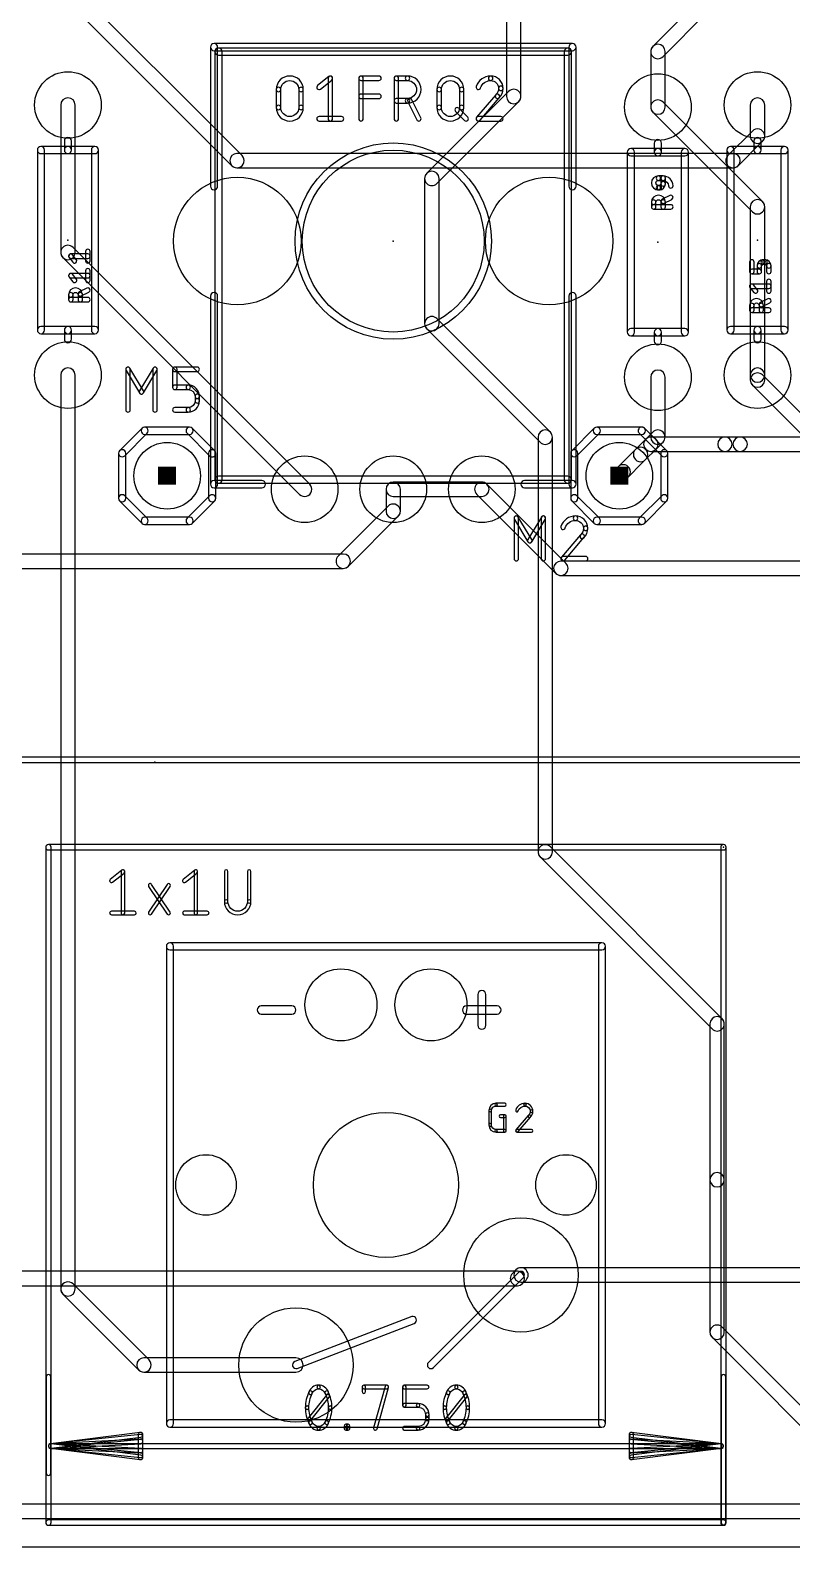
# Model space of a CAD drawing. Extents: x -1 to 105, y 0 to 76.
# Drawn here: x 20.97 to 42.45, y 0 to 42.78 of the extents above; entities that cross this region are included whole.
import ezdxf

# ---------------------------------------------------------------- set-up
doc = ezdxf.new("R2010")
doc.units = 0
for name, color, linetype in [('1', 12, 'CONTINUOUS'), ('16', 132, 'CONTINUOUS'), ('17', 110, 'CONTINUOUS'), ('20', 31, 'CONTINUOUS'), ('21', 253, 'CONTINUOUS'), ('23', 53, 'CONTINUOUS'), ('25', 253, 'CONTINUOUS'), ('51', 253, 'CONTINUOUS')]:
    doc.layers.add(name, color=color, linetype=linetype)

# ---------------------------------------------------------------- blocks, each defined once
blk = doc.blocks.new('ROUNDP')
blk.add_circle((0, 0), 0.5)
blk = doc.blocks.new('RECT')
blk.add_solid([(-0.5, -0.5), (0.5, -0.5), (-0.5, 0.5), (0.5, 0.5)])

msp = doc.modelspace()

# ---------------------------------------------------------------- linework, layer by layer
at = {"layer": '1'}
for points in [[(34.4068, 45.04), (34.4068, 40.91, 1), (34.8132, 40.91), (34.8132, 45.04, 1)], [(39.7563, 43.5437), (38.5363, 42.3237, 1), (38.8237, 42.0363), (40.0437, 43.2563, 1)], [(38.4768, 42.18), (38.4768, 40.61, 1), (38.8832, 40.61), (38.8832, 42.18, 1)], [(34.4663, 41.0537), (32.1563, 38.7437, 1), (32.4437, 38.4563), (34.7537, 40.7663, 1)], [(21.8268, 40.67), (21.8268, 36.51, 1), (22.2332, 36.51), (22.2332, 40.67, 1)], [(38.5363, 40.4663), (41.3463, 37.6563, 1), (41.6337, 37.9437), (38.8237, 40.7537, 1)], [(32.0968, 38.6), (32.0968, 34.5, 1), (32.5032, 34.5), (32.5032, 38.6, 1)], [(41.2868, 37.8), (41.2868, 33.05, 1), (41.6932, 33.05), (41.6932, 37.8, 1)], [(21.8863, 36.3663), (28.5663, 29.6863, 1), (28.8537, 29.9737), (22.1737, 36.6537, 1)], [(32.1563, 34.3563), (35.3563, 31.1563, 1), (35.6437, 31.4437), (32.4437, 34.6437, 1)], [(21.8268, 33.05), (21.8268, 7.27, 1), (22.2332, 7.27), (22.2332, 33.05, 1)], [(38.4768, 32.99), (38.4768, 31.3, 1), (38.8832, 31.3), (38.8832, 32.99, 1)], [(35.2968, 31.3), (35.2968, 19.6, 1), (35.7032, 19.6), (35.7032, 31.3, 1)], [(38.3363, 31.2437), (38.0463, 30.9537, 1), (38.3337, 30.6663), (38.6237, 30.9563, 1)], [(38.5363, 31.4437), (38.3363, 31.2437, 1), (38.6237, 30.9563), (38.8237, 31.1563, 1)], [(40.57, 31.3032), (38.48, 31.3032, 1), (38.48, 30.8968), (40.57, 30.8968, 1)], [(40.57, 30.8968), (41, 30.8968, 1), (41, 31.3032), (40.57, 31.3032, 1)], [(41, 30.8968), (43, 30.8968, 1), (43, 31.3032), (41, 31.3032, 1)], [(38.0463, 30.9537), (37.4463, 30.3537, 1), (37.7337, 30.0663), (38.3337, 30.6663, 1)], [(35.3563, 19.4563), (40.2063, 14.6063, 1), (40.4937, 14.8937), (35.6437, 19.7437, 1)], [(40.1468, 14.75), (40.1468, 10.35, 1), (40.5532, 10.35), (40.5532, 14.75, 1)], [(40.1468, 10.35), (40.1468, 6.05, 1), (40.5532, 6.05), (40.5532, 10.35, 1)], [(21.8863, 7.1263), (24.0313, 4.9813, 1), (24.3187, 5.2687), (22.1737, 7.4137, 1)], [(40.2063, 5.9063), (43.9563, 2.1563, 1), (44.2437, 2.4437), (40.4937, 6.1937, 1)], [(24.175, 4.9218), (28.465, 4.9218, 1), (28.465, 5.3282), (24.175, 5.3282, 1)]]:
    msp.add_lwpolyline(points, format="xyb", close=True, dxfattribs=at)
at = {"layer": '16'}
for points in [[(21.6563, 43.9563), (26.6563, 38.9563, 1), (26.9437, 39.2437), (21.9437, 44.2437, 1)], [(41.6932, 39.79), (41.6932, 40.67, 1), (41.2868, 40.67), (41.2868, 39.79, 1)], [(40.9437, 38.9563), (41.6337, 39.6463, 1), (41.3463, 39.9337), (40.6563, 39.2437, 1)], [(26.8, 38.8968), (40.8, 38.8968, 1), (40.8, 39.3032), (26.8, 39.3032, 1)], [(41.2868, 33.05), (41.2868, 32.91, 1), (41.6932, 32.91), (41.6932, 33.05, 1)], [(41.3463, 32.7663), (44.1563, 29.9563, 1), (44.4437, 30.2437), (41.6337, 33.0537, 1)], [(37.5563, 30.4637), (37.4463, 30.3537, 1), (37.7337, 30.0663), (37.8437, 30.1763, 1)], [(31.4132, 29.21), (31.4132, 29.83, 1), (31.0068, 29.83), (31.0068, 29.21, 1)], [(31.21, 29.6268), (33.71, 29.6268, 1), (33.71, 30.0332), (31.21, 30.0332, 1)], [(33.5663, 29.6863), (35.7963, 27.4563, 1), (36.0837, 27.7437), (33.8537, 29.9737, 1)], [(29.9437, 27.6563), (31.3537, 29.0663, 1), (31.0663, 29.3537), (29.6563, 27.9437, 1)], [(14.69, 27.5968), (29.8, 27.5968, 1), (29.8, 28.0032), (14.69, 28.0032, 1)], [(35.94, 27.3968), (50.7, 27.3968, 1), (50.7, 27.8032), (35.94, 27.8032, 1)], [(13.715, 7.3618), (34.715, 7.3618, 1), (34.715, 7.7682), (13.715, 7.7682, 1)], [(34.8587, 7.4213), (34.9587, 7.5213, 1), (34.6713, 7.8087), (34.5713, 7.7087, 1)], [(34.815, 7.4618), (55.915, 7.4618, 1), (55.915, 7.8682), (34.815, 7.8682, 1)], [(4, 0.7968), (100, 0.7968, 1), (100, 1.2032), (4, 1.2032, 1)]]:
    msp.add_lwpolyline(points, format="xyb", close=True, dxfattribs=at)
at = {"layer": '20'}
msp.add_line((2, 0), (101.55, 0), dxfattribs=at)
for centre, radius in [((31.005, 10.205), 2.0447), ((25.925, 10.205), 0.8534), ((36.085, 10.205), 0.8534)]:
    msp.add_circle(centre, radius, dxfattribs=at)
at = {"layer": '21'}
for points in [[(26.153, 42.2014), (36.267, 42.2014, 1), (36.267, 42.4046), (26.153, 42.4046, 1)], [(26.2546, 38.38), (26.2546, 42.303, 1), (26.0514, 42.303), (26.0514, 38.38, 1)], [(36.1654, 42.303), (36.1654, 38.38, 1), (36.3686, 38.38), (36.3686, 42.303, 1)], [(21.3696, 34.32), (21.3696, 39.4, 1), (21.1664, 39.4), (21.1664, 34.32, 1)], [(21.268, 39.2984), (22.03, 39.2984, 1), (22.03, 39.5016), (21.268, 39.5016, 1)], [(22.1316, 39.4), (22.1316, 39.654, 1), (21.9284, 39.654), (21.9284, 39.4, 1)], [(22.03, 39.2984), (22.792, 39.2984, 1), (22.792, 39.5016), (22.03, 39.5016, 1)], [(22.6904, 39.4), (22.6904, 34.32, 1), (22.8936, 34.32), (22.8936, 39.4, 1)], [(38.0196, 34.26), (38.0196, 39.34, 1), (37.8164, 39.34), (37.8164, 34.26, 1)], [(37.918, 39.2384), (38.68, 39.2384, 1), (38.68, 39.4416), (37.918, 39.4416, 1)], [(38.7816, 39.34), (38.7816, 39.594, 1), (38.5784, 39.594), (38.5784, 39.34, 1)], [(38.68, 39.2384), (39.442, 39.2384, 1), (39.442, 39.4416), (38.68, 39.4416, 1)], [(39.3404, 39.34), (39.3404, 34.26, 1), (39.5436, 34.26), (39.5436, 39.34, 1)], [(40.8296, 34.32), (40.8296, 39.4, 1), (40.6264, 39.4), (40.6264, 34.32, 1)], [(40.728, 39.2984), (41.49, 39.2984, 1), (41.49, 39.5016), (40.728, 39.5016, 1)], [(41.5916, 39.4), (41.5916, 39.654, 1), (41.3884, 39.654), (41.3884, 39.4, 1)], [(41.49, 39.2984), (42.252, 39.2984, 1), (42.252, 39.5016), (41.49, 39.5016, 1)], [(42.1504, 39.4), (42.1504, 34.32, 1), (42.3536, 34.32), (42.3536, 39.4, 1)], [(26.2546, 29.973), (26.2546, 35.28, 1), (26.0514, 35.28), (26.0514, 29.973, 1)], [(36.1654, 35.28), (36.1654, 29.973, 1), (36.3686, 29.973), (36.3686, 35.28, 1)], [(22.03, 34.4216), (21.268, 34.4216, 1), (21.268, 34.2184), (22.03, 34.2184, 1)], [(22.792, 34.4216), (22.03, 34.4216, 1), (22.03, 34.2184), (22.792, 34.2184, 1)], [(21.9284, 34.32), (21.9284, 34.066, 1), (22.1316, 34.066), (22.1316, 34.32, 1)], [(38.68, 34.3616), (37.918, 34.3616, 1), (37.918, 34.1584), (38.68, 34.1584, 1)], [(39.442, 34.3616), (38.68, 34.3616, 1), (38.68, 34.1584), (39.442, 34.1584, 1)], [(38.5784, 34.26), (38.5784, 34.006, 1), (38.7816, 34.006), (38.7816, 34.26, 1)], [(41.49, 34.4216), (40.728, 34.4216, 1), (40.728, 34.2184), (41.49, 34.2184, 1)], [(42.252, 34.4216), (41.49, 34.4216, 1), (41.49, 34.2184), (42.252, 34.2184, 1)], [(41.3884, 34.32), (41.3884, 34.066, 1), (41.5916, 34.066), (41.5916, 34.32, 1)], [(24.1232, 31.5518), (23.4882, 30.9168, 1), (23.6318, 30.7732), (24.2668, 31.4082, 1)], [(25.465, 31.5816), (24.195, 31.5816, 1), (24.195, 31.3784), (25.465, 31.3784, 1)], [(26.1718, 30.9168), (25.5368, 31.5518, 1), (25.3932, 31.4082), (26.0282, 30.7732, 1)], [(36.8832, 31.5518), (36.2482, 30.9168, 1), (36.3918, 30.7732), (37.0268, 31.4082, 1)], [(38.225, 31.5816), (36.955, 31.5816, 1), (36.955, 31.3784), (38.225, 31.3784, 1)], [(38.9318, 30.9168), (38.2968, 31.5518, 1), (38.1532, 31.4082), (38.7882, 30.7732, 1)], [(23.4584, 30.845), (23.4584, 29.575, 1), (23.6616, 29.575), (23.6616, 30.845, 1)], [(26.2016, 29.575), (26.2016, 30.845, 1), (25.9984, 30.845), (25.9984, 29.575, 1)], [(36.2184, 30.845), (36.2184, 29.575, 1), (36.4216, 29.575), (36.4216, 30.845, 1)], [(38.9616, 29.575), (38.9616, 30.845, 1), (38.7584, 30.845), (38.7584, 29.575, 1)], [(27.504, 30.0746), (26.153, 30.0746, 1), (26.153, 29.8714), (27.504, 29.8714, 1)], [(36.267, 30.0746), (34.916, 30.0746, 1), (34.916, 29.8714), (36.267, 29.8714, 1)], [(23.4882, 29.5032), (24.1232, 28.8682, 1), (24.2668, 29.0118), (23.6318, 29.6468, 1)], [(25.5368, 28.8682), (26.1718, 29.5032, 1), (26.0282, 29.6468), (25.3932, 29.0118, 1)], [(36.2482, 29.5032), (36.8832, 28.8682, 1), (37.0268, 29.0118), (36.3918, 29.6468, 1)], [(38.2968, 28.8682), (38.9318, 29.5032, 1), (38.7882, 29.6468), (38.1532, 29.0118, 1)], [(24.195, 28.8384), (25.465, 28.8384, 1), (25.465, 29.0416), (24.195, 29.0416, 1)], [(36.955, 28.8384), (38.225, 28.8384, 1), (38.225, 29.0416), (36.955, 29.0416, 1)], [(25.0106, 3.474), (25.0106, 16.936, 1), (24.8074, 16.936), (24.8074, 3.474, 1)], [(24.909, 16.8344), (37.101, 16.8344, 1), (37.101, 17.0376), (24.909, 17.0376, 1)], [(36.9994, 16.936), (36.9994, 3.474, 1), (37.2026, 3.474), (37.2026, 16.936, 1)], [(33.8244, 14.7093), (33.8244, 15.5729, 1), (33.5958, 15.5729), (33.5958, 14.7093, 1)], [(27.4871, 15.0268), (28.3507, 15.0268, 1), (28.3507, 15.2554), (27.4871, 15.2554, 1)], [(33.2783, 15.0268), (34.1419, 15.0268, 1), (34.1419, 15.2554), (33.2783, 15.2554, 1)], [(34.7432, 7.7368), (32.2032, 5.1968, 1), (32.3468, 5.0532), (34.8868, 7.5932, 1)], [(28.5015, 5.0302), (31.8035, 6.3002, 1), (31.7305, 6.4898), (28.4285, 5.2198, 1)], [(37.101, 3.5756), (24.909, 3.5756, 1), (24.909, 3.3724), (37.101, 3.3724, 1)]]:
    msp.add_lwpolyline(points, format="xyb", close=True, dxfattribs=at)
for radius in [2.7686, 2.5654]:
    msp.add_circle((31.21, 36.83), radius, dxfattribs=at)
at = {"layer": '23'}
for p in [(22.03, 36.86), (31.21, 36.83), (38.68, 36.8), (41.49, 36.86), (24.83, 30.21), (37.59, 30.21), (24.48, 22.13), (40.53, 19.73)]:
    msp.add_point(p, dxfattribs=at)
at = {"layer": '25'}
for points in [[(28.5446, 41.107, 1), (28.6716, 41.107, 1), (27.9096, 41.107, 1), (28.0366, 41.107, -1)], [(28.0366, 40.599), (28.0366, 41.107, 1), (27.9096, 41.107), (27.9096, 40.599, 1)], [(28.5446, 41.107), (28.5446, 40.599, 1), (28.6716, 40.599), (28.6716, 41.107, 1)], [(29.1558, 41.1209), (29.4733, 41.3749, 1), (29.3939, 41.4741), (29.0764, 41.2201, 1)], [(29.3701, 41.4245), (29.3701, 40.2815, 1), (29.4971, 40.2815), (29.4971, 41.4245, 1)], [(30.3632, 40.2815), (30.3632, 41.4245, 1), (30.2362, 41.4245), (30.2362, 40.2815, 1)], [(30.2997, 41.361), (30.8077, 41.361, 1), (30.8077, 41.488), (30.2997, 41.488, 1)], [(31.3596, 40.2815), (31.3596, 41.4245, 1), (31.2326, 41.4245), (31.2326, 40.2815, 1)], [(31.2961, 41.361), (31.6136, 41.361, 1), (31.6136, 41.488), (31.2961, 41.488, 1)], [(31.6136, 40.853, 1), (31.6136, 40.726, 1), (31.6136, 41.488, 1), (31.6136, 41.361, -1)], [(33.0773, 41.107, 1), (33.2043, 41.107, 1), (32.4423, 41.107, 1), (32.5693, 41.107, -1)], [(32.5693, 40.599), (32.5693, 41.107, 1), (32.4423, 41.107), (32.4423, 40.599, 1)], [(33.0773, 41.107), (33.0773, 40.599, 1), (33.2043, 40.599), (33.2043, 41.107, 1)], [(33.9611, 41.361, 1), (33.9611, 41.488, 0.3252), (33.5515, 41.1901, 1), (33.6723, 41.1509, -0.3252)], [(34.1834, 41.1388, 1), (34.3104, 41.1388, 0.4142), (33.9611, 41.488, 1), (33.9611, 41.361, -0.4142)], [(34.1079, 40.9625, 1), (34.1954, 40.8705, 0.2053), (34.3104, 41.1388, 1), (34.1834, 41.1387, -0.2053)], [(28.0366, 40.599, 1), (27.9096, 40.599, 1), (28.6716, 40.599, 1), (28.5446, 40.599, -1)], [(30.2997, 40.853), (30.8077, 40.853, 1), (30.8077, 40.98), (30.2997, 40.98, 1)], [(31.6136, 40.853), (31.2961, 40.853, 1), (31.2961, 40.726), (31.6136, 40.726, 1)], [(31.9879, 40.3099), (31.7339, 40.8179, 1), (31.6203, 40.7611), (31.8743, 40.2531, 1)], [(32.5693, 40.599, 1), (32.4423, 40.599, 1), (33.2043, 40.599, 1), (33.0773, 40.599, -1)], [(34.1033, 40.9576), (33.5635, 40.3226, 1), (33.6603, 40.2404), (34.2, 40.8754, 1)], [(29.1161, 40.218), (29.7511, 40.218, 1), (29.7511, 40.345), (29.1161, 40.345, 1)], [(32.9689, 40.4906), (33.2229, 40.2366, 1), (33.3127, 40.3264), (33.0587, 40.5804, 1)], [(33.6119, 40.218), (34.2469, 40.218, 1), (34.2469, 40.345), (33.6119, 40.345, 1)], [(38.6936, 38.5417, 1), (38.6936, 38.6687, 1), (38.6936, 38.2736, 1), (38.6936, 38.4006, -1)], [(38.6936, 38.5417), (38.8276, 38.5417, 1), (38.8276, 38.6687), (38.6936, 38.6687, 1)], [(38.7204, 38.4006, 1), (38.7204, 38.2736, 0.4142), (38.8911, 38.4443, 1), (38.7641, 38.4443, -0.4142)], [(38.7641, 38.6052), (38.7641, 38.4443, 1), (38.8911, 38.4443), (38.8911, 38.6052, 1)], [(38.9786, 38.3907, 1), (39.1056, 38.3907, 0.4142), (38.8276, 38.6687, 1), (38.8276, 38.5417, -0.4142)], [(38.7641, 37.9289, 1), (38.8911, 37.9289, 1), (38.496, 37.9289, 1), (38.623, 37.9289, -1)], [(38.7204, 38.4006), (38.6936, 38.4006, 1), (38.6936, 38.2736), (38.7204, 38.2736, 1)], [(39.0137, 38.1197), (38.7992, 38.0125, 1), (38.856, 37.8989), (39.0705, 38.0061, 1)], [(38.623, 37.7948), (38.623, 37.9289, 1), (38.496, 37.9289), (38.496, 37.7948, 1)], [(39.0421, 37.8583), (38.5595, 37.8583, 1), (38.5595, 37.7313), (39.0421, 37.7313, 1)], [(38.7641, 37.9289), (38.7641, 37.7948, 1), (38.8911, 37.7948), (38.8911, 37.9289, 1)], [(22.2663, 36.3111), (22.1591, 36.4451, 1), (22.0599, 36.3658), (22.1672, 36.2317, 1)], [(22.1095, 36.3419), (22.5921, 36.3419, 1), (22.5921, 36.4689), (22.1095, 36.4689, 1)], [(22.6556, 36.2714), (22.6556, 36.5395, 1), (22.5286, 36.5395), (22.5286, 36.2714, 1)], [(22.6556, 35.7228), (22.6556, 35.9909, 1), (22.5286, 35.9909), (22.5286, 35.7228, 1)], [(41.3914, 35.9714), (41.3914, 36.2395, 1), (41.2644, 36.2395), (41.2644, 35.9714, 1)], [(41.5424, 36.0349), (41.3279, 36.0349, 1), (41.3279, 35.9079), (41.5424, 35.9079, 1)], [(41.6496, 36.176, 1), (41.6496, 36.303, 0.4142), (41.4789, 36.1323, 1), (41.6059, 36.1323, -0.4142)], [(41.4789, 36.1323), (41.4789, 35.9714, 1), (41.6059, 35.9714), (41.6059, 36.1323, 1)], [(41.7033, 36.303), (41.6496, 36.303, 1), (41.6496, 36.176), (41.7033, 36.176, 1)], [(41.747, 36.1323, 1), (41.874, 36.1323, 0.4142), (41.7033, 36.303, 1), (41.7033, 36.176, -0.4142)], [(41.874, 35.9714), (41.874, 36.1323, 1), (41.747, 36.1323), (41.747, 35.9714, 1)], [(22.2663, 35.7624), (22.1591, 35.8965, 1), (22.0599, 35.8171), (22.1672, 35.6831, 1)], [(22.1095, 35.7933), (22.5921, 35.7933, 1), (22.5921, 35.9203), (22.1095, 35.9203, 1)], [(22.3141, 35.3145, 1), (22.4411, 35.3145, 1), (22.046, 35.3145, 1), (22.173, 35.3145, -1)], [(22.5637, 35.5054), (22.3492, 35.3982, 1), (22.406, 35.2846), (22.6205, 35.3918, 1)], [(41.4847, 35.4624), (41.3775, 35.5965, 1), (41.2783, 35.5171), (41.3856, 35.3831, 1)], [(41.3279, 35.4933), (41.8105, 35.4933, 1), (41.8105, 35.6203), (41.3279, 35.6203, 1)], [(41.874, 35.4228), (41.874, 35.6909, 1), (41.747, 35.6909), (41.747, 35.4228, 1)], [(22.173, 35.1805), (22.173, 35.3145, 1), (22.046, 35.3145), (22.046, 35.1805, 1)], [(22.5921, 35.244), (22.1095, 35.244, 1), (22.1095, 35.117), (22.5921, 35.117, 1)], [(22.3141, 35.3145), (22.3141, 35.1805, 1), (22.4411, 35.1805), (22.4411, 35.3145, 1)], [(41.5325, 35.0145, 1), (41.6595, 35.0145, 1), (41.2644, 35.0145, 1), (41.3914, 35.0145, -1)], [(41.3914, 34.8805), (41.3914, 35.0145, 1), (41.2644, 35.0145), (41.2644, 34.8805, 1)], [(41.7821, 35.2054), (41.5676, 35.0982, 1), (41.6244, 34.9846), (41.8389, 35.0918, 1)], [(41.5325, 35.0145), (41.5325, 34.8805, 1), (41.6595, 34.8805), (41.6595, 35.0145, 1)], [(41.8105, 34.944), (41.3279, 34.944, 1), (41.3279, 34.817), (41.8105, 34.817, 1)], [(23.669, 33.1808), (24.05, 32.5458, 1), (24.159, 32.6112), (23.778, 33.2462, 1)], [(23.787, 32.0705), (23.787, 33.2135, 1), (23.66, 33.2135), (23.66, 32.0705, 1)], [(24.159, 32.5458), (24.54, 33.1808, 1), (24.431, 33.2462), (24.05, 32.6112, 1)], [(24.422, 33.2135), (24.422, 32.0705, 1), (24.549, 32.0705), (24.549, 33.2135, 1)], [(25.1078, 32.7055), (25.1078, 33.2135, 1), (24.9808, 33.2135), (24.9808, 32.7055, 1)], [(25.0443, 33.15), (25.6793, 33.15, 1), (25.6793, 33.277), (25.0443, 33.277, 1)], [(25.4253, 32.769), (25.0443, 32.769, 1), (25.0443, 32.642), (25.4253, 32.642, 1)], [(25.6158, 32.4515, 1), (25.7428, 32.4515, 0.4142), (25.4253, 32.769, 1), (25.4253, 32.642, -0.4142)], [(25.7428, 32.3245), (25.7428, 32.4515, 1), (25.6158, 32.4515), (25.6158, 32.3245, 1)], [(25.0443, 32.007), (25.4253, 32.007, 1), (25.4253, 32.134), (25.0443, 32.134, 1)], [(25.4253, 32.134, 1), (25.4253, 32.007, 0.4142), (25.7428, 32.3245, 1), (25.6158, 32.3245, -0.4142)], [(34.629, 28.9808), (35.01, 28.3458, 1), (35.119, 28.4112), (34.738, 29.0462, 1)], [(34.747, 27.8705), (34.747, 29.0135, 1), (34.62, 29.0135), (34.62, 27.8705, 1)], [(35.119, 28.3458), (35.5, 28.9808, 1), (35.391, 29.0462), (35.01, 28.4112, 1)], [(35.382, 29.0135), (35.382, 27.8705, 1), (35.509, 27.8705), (35.509, 29.0135, 1)], [(36.3535, 28.95, 1), (36.3536, 29.077, 0.3252), (35.9439, 28.7791, 1), (36.0647, 28.7399, -0.3252)], [(36.5758, 28.7278, 1), (36.7028, 28.7278, 0.4142), (36.3535, 29.077, 1), (36.3535, 28.95, -0.4142)], [(36.5003, 28.5515, 1), (36.5878, 28.4595, 0.2053), (36.7028, 28.7278, 1), (36.5758, 28.7277, -0.2053)], [(36.4957, 28.5466), (35.9559, 27.9116, 1), (36.0527, 27.8294), (36.5924, 28.4644, 1)], [(36.0043, 27.807), (36.6393, 27.807, 1), (36.6393, 27.934), (36.0043, 27.934, 1)], [(19.1, 22.125), (61.5, 22.125, 1), (61.5, 22.275), (19.1, 22.275, 1)], [(34.1111, 12.4308, 1), (34.1111, 12.507, 0.4142), (33.9093, 12.3052, 1), (33.9855, 12.3052, -0.4142)], [(34.1111, 12.4308), (34.3567, 12.4308, 1), (34.3567, 12.507), (34.1111, 12.507, 1)], [(34.9284, 12.4308, 1), (34.9284, 12.507, 0.3252), (34.6671, 12.3169, 1), (34.7396, 12.2935, -0.3252)], [(35.0745, 12.2848, 1), (35.1507, 12.2848, 0.4142), (34.9284, 12.507, 1), (34.9284, 12.4308, -0.4142)], [(33.9855, 11.896), (33.9855, 12.3052, 1), (33.9093, 12.3052), (33.9093, 11.896, 1)], [(34.2339, 12.1034), (34.3567, 12.1034, 1), (34.3567, 12.1796), (34.2339, 12.1796, 1)], [(34.3186, 12.1415), (34.3186, 11.7323, 1), (34.3948, 11.7323), (34.3948, 12.1415, 1)], [(35.0221, 12.1662), (34.6743, 11.757, 1), (34.7324, 11.7076), (35.0802, 12.1168, 1)], [(35.0249, 12.1691, 1), (35.0775, 12.1139, 0.2053), (35.1507, 12.2847, 1), (35.0745, 12.2848, -0.2053)], [(33.9855, 11.896, 1), (33.9093, 11.896, 0.4142), (34.1111, 11.6942, 1), (34.1111, 11.7704, -0.4142)], [(34.3567, 11.7704), (34.1111, 11.7704, 1), (34.1111, 11.6942), (34.3567, 11.6942, 1)], [(34.7033, 11.6942), (35.1126, 11.6942, 1), (35.1126, 11.7704), (34.7033, 11.7704, 1)]]:
    msp.add_lwpolyline(points, format="xyb", close=True, dxfattribs=at)
at = {"layer": '51'}
for points in [[(26.3816, 30.1), (26.3816, 42.176, 1), (26.1784, 42.176), (26.1784, 30.1, 1)], [(26.28, 42.0744), (36.14, 42.0744, 1), (36.14, 42.2776), (26.28, 42.2776, 1)], [(36.0384, 42.176), (36.0384, 30.1, 1), (36.2416, 30.1), (36.2416, 42.176, 1)], [(36.14, 30.2016), (26.28, 30.2016, 1), (26.28, 29.9984), (36.14, 29.9984, 1)], [(21.5562, 0.68), (21.5562, 19.73, 1), (21.4038, 19.73), (21.4038, 0.68, 1)], [(21.48, 19.6538), (40.53, 19.6538, 1), (40.53, 19.8062), (21.48, 19.8062, 1)], [(40.4538, 19.73), (40.4538, 0.68, 1), (40.6062, 0.68), (40.6062, 19.73, 1)], [(23.2883, 18.7449), (23.6129, 19.0045, 1), (23.5494, 19.0839), (23.2249, 18.8242, 1)], [(23.5304, 19.0442), (23.5304, 17.8758, 1), (23.6319, 17.8758), (23.6319, 19.0442, 1)], [(25.3457, 18.7449), (25.6703, 19.0045, 1), (25.6068, 19.0839), (25.2823, 18.8242, 1)], [(25.5877, 19.0442), (25.5877, 17.8758, 1), (25.6893, 17.8758), (25.6893, 19.0442, 1)], [(26.4443, 19.0442), (26.4443, 18.2004, 1), (26.5459, 18.2004), (26.5459, 19.0442, 1)], [(27.195, 18.2004), (27.195, 19.0442, 1), (27.0934, 19.0442), (27.0934, 18.2004, 1)], [(24.3925, 17.8476), (24.9118, 18.6266, 1), (24.8272, 18.6829), (24.3079, 17.904, 1)], [(24.3079, 18.6266), (24.8272, 17.8476, 1), (24.9118, 17.904), (24.3925, 18.6829, 1)], [(26.5459, 18.2004, 1), (26.4443, 18.2004, 1), (27.195, 18.2004, 1), (27.0934, 18.2004, -1)], [(23.2566, 17.825), (23.9057, 17.825, 1), (23.9057, 17.9266), (23.2566, 17.9266, 1)], [(25.314, 17.825), (25.9631, 17.825, 1), (25.9631, 17.9266), (25.314, 17.9266, 1)], [(21.545, 2.077), (21.545, 4.789, 1), (21.415, 4.789), (21.415, 2.077, 1)], [(40.595, 0.68), (40.595, 4.789, 1), (40.465, 4.789), (40.465, 0.68, 1)], [(28.9227, 4.3212, 1), (28.8314, 4.3657, 0.1139), (28.7289, 3.9215, 1), (28.8305, 3.9215, -0.1139)], [(28.8843, 3.5652), (29.4036, 4.2143, 1), (29.3242, 4.2778), (28.8049, 3.6287, 1)], [(29.1043, 4.4549, 1), (29.1043, 4.5565, 0.3205), (28.829, 4.3599, 1), (28.9251, 4.3269, -0.3205)], [(29.2834, 4.3269, 1), (29.3795, 4.3599, 0.3205), (29.1043, 4.5565, 1), (29.1043, 4.4549, -0.3205)], [(29.378, 3.9215, 1), (29.4796, 3.9215, 0.1139), (29.3771, 4.3657, 1), (29.2858, 4.3212, -0.1139)], [(30.4307, 4.3759), (30.4307, 4.5057, 1), (30.3291, 4.5057), (30.3291, 4.3759, 1)], [(30.3799, 4.4549), (31.029, 4.4549, 1), (31.029, 4.5565), (30.3799, 4.5565, 1)], [(30.9801, 4.5193), (30.6555, 3.3509, 1), (30.7534, 3.3237), (31.078, 4.4921, 1)], [(31.5737, 3.9864), (31.5737, 4.5057, 1), (31.4721, 4.5057), (31.4721, 3.9864, 1)], [(31.5229, 4.4549), (32.172, 4.4549, 1), (32.172, 4.5565), (31.5229, 4.5565, 1)], [(32.8089, 4.3212, 1), (32.7176, 4.3657, 0.1139), (32.6151, 3.9215, 1), (32.7167, 3.9215, -0.1139)], [(32.7705, 3.5652), (33.2898, 4.2143, 1), (33.2104, 4.2778), (32.6911, 3.6287, 1)], [(32.9904, 4.4549, 1), (32.9904, 4.5565, 0.3205), (32.7152, 4.3599, 1), (32.8113, 4.3269, -0.3205)], [(33.1696, 4.3269, 1), (33.2657, 4.3599, 0.3205), (32.9904, 4.5565, 1), (32.9904, 4.4549, -0.3205)], [(33.2642, 3.9215, 1), (33.3658, 3.9215, 0.1139), (33.2633, 4.3657, 1), (33.172, 4.3212, -0.1139)], [(28.8305, 3.9215, 1), (28.7289, 3.9215, 0.1139), (28.8314, 3.4773, 1), (28.9227, 3.5218, -0.1139)], [(29.2858, 3.5218, 1), (29.3771, 3.4773, 0.1139), (29.4796, 3.9215, 1), (29.378, 3.9215, -0.1139)], [(31.9124, 4.0372), (31.5229, 4.0372, 1), (31.5229, 3.9356), (31.9124, 3.9356, 1)], [(32.1212, 3.7268, 1), (32.2228, 3.7268, 0.4142), (31.9124, 4.0372, 1), (31.9124, 3.9356, -0.4142)], [(32.7167, 3.9215, 1), (32.6151, 3.9215, 0.1139), (32.7176, 3.4773, 1), (32.8089, 3.5218, -0.1139)], [(33.172, 3.5218, 1), (33.2633, 3.4773, 0.1139), (33.3658, 3.9215, 1), (33.2642, 3.9215, -0.1139)], [(28.9251, 3.5161, 1), (28.829, 3.4831, 0.3205), (29.1043, 3.2865, 1), (29.1043, 3.3881, -0.3205)], [(29.1043, 3.3881, 1), (29.1043, 3.2865, 0.3205), (29.3795, 3.4831, 1), (29.2834, 3.5161, -0.3205)], [(29.9227, 3.3373), (29.9227, 3.4022, 1), (29.8211, 3.4022), (29.8211, 3.3373, 1)], [(29.8719, 3.3514), (29.9368, 3.3514, 1), (29.9368, 3.453), (29.8719, 3.453, 1)], [(29.886, 3.4022), (29.886, 3.3373, 1), (29.9876, 3.3373), (29.9876, 3.4022, 1)], [(31.9124, 3.3881, 1), (31.9124, 3.2865, 0.4142), (32.2228, 3.5969, 1), (32.1212, 3.5969, -0.4142)], [(32.2228, 3.5969), (32.2228, 3.7268, 1), (32.1212, 3.7268), (32.1212, 3.5969, 1)], [(32.8113, 3.5161, 1), (32.7152, 3.4831, 0.3205), (32.9904, 3.2865, 1), (32.9904, 3.3881, -0.3205)], [(32.9904, 3.3881, 1), (32.9904, 3.2865, 0.3205), (33.2657, 3.4831, 1), (33.1696, 3.5161, -0.3205)], [(21.5531, 2.7745), (24.0881, 3.0937, 1), (24.0719, 3.2227), (21.5369, 2.9035, 1)], [(21.5516, 2.7743), (24.0866, 3.0343, 1), (24.0734, 3.1637), (21.5384, 2.9037, 1)], [(21.5483, 2.7741), (24.0833, 2.9041, 1), (24.0767, 3.0339), (21.5417, 2.9039, 1)], [(24.015, 3.1582), (24.015, 2.5198, 1), (24.145, 2.5198), (24.145, 3.1582, 1)], [(29.9368, 3.3881), (29.8719, 3.3881, 1), (29.8719, 3.2865), (29.9368, 3.2865, 1)], [(31.5229, 3.2865), (31.9124, 3.2865, 1), (31.9124, 3.3881), (31.5229, 3.3881, 1)], [(40.4731, 2.9035), (37.9381, 3.2227, 1), (37.9219, 3.0937), (40.4569, 2.7745, 1)], [(37.865, 3.1582), (37.865, 2.5198, 1), (37.995, 2.5198), (37.995, 3.1582, 1)], [(40.4716, 2.9037), (37.9366, 3.1637, 1), (37.9234, 3.0343), (40.4584, 2.7743, 1)], [(40.4683, 2.9039), (37.9333, 3.0339, 1), (37.9267, 2.9041), (40.4617, 2.7741, 1)], [(40.465, 2.904), (21.545, 2.904, 1), (21.545, 2.774), (40.465, 2.774, 1)], [(24.0881, 2.5843), (21.5531, 2.9035, 1), (21.5369, 2.7745), (24.0719, 2.4553, 1)], [(24.0833, 2.7739), (21.5483, 2.9039, 1), (21.5417, 2.7741), (24.0767, 2.6441, 1)], [(24.0866, 2.6437), (21.5516, 2.9037, 1), (21.5384, 2.7743), (24.0734, 2.5143, 1)], [(37.9381, 2.4553), (40.4731, 2.7745, 1), (40.4569, 2.9035), (37.9219, 2.5843, 1)], [(37.9333, 2.6441), (40.4683, 2.7741, 1), (40.4617, 2.9039), (37.9267, 2.7739, 1)], [(37.9366, 2.5143), (40.4716, 2.7743, 1), (40.4584, 2.9037), (37.9234, 2.6437, 1)], [(40.53, 0.7562), (21.48, 0.7562, 1), (21.48, 0.6038), (40.53, 0.6038, 1)]]:
    msp.add_lwpolyline(points, format="xyb", close=True, dxfattribs=at)

# ---------------------------------------------------------------- block references
at = {"layer": '17'}
for p, xscale, yscale, rotation in [((22.03, 40.67), 1.8796, 1.8796, 270), ((22.03, 40.67), 1.8796, 1.8796, 270), ((38.68, 40.61), 1.8796, 1.8796, 270), ((38.68, 40.61), 1.8796, 1.8796, 270), ((41.49, 40.67), 1.8796, 1.8796, 90), ((41.49, 40.67), 1.8796, 1.8796, 90), ((26.81, 36.83), 3.6, 3.6, 270), ((26.81, 36.83), 3.6, 3.6, 270), ((35.61, 36.83), 3.6, 3.6, 270), ((35.61, 36.83), 3.6, 3.6, 270), ((22.03, 33.05), 1.8796, 1.8796, 270), ((22.03, 33.05), 1.8796, 1.8796, 270), ((38.68, 32.99), 1.8796, 1.8796, 270), ((38.68, 32.99), 1.8796, 1.8796, 270), ((41.49, 33.05), 1.8796, 1.8796, 90), ((41.49, 33.05), 1.8796, 1.8796, 90), ((24.83, 30.21), 1.8796, 1.8796, 90), ((24.83, 30.21), 1.8796, 1.8796, 90), ((37.59, 30.21), 1.8796, 1.8796, 90), ((37.59, 30.21), 1.8796, 1.8796, 90), ((28.71, 29.83), 1.8796, 1.8796, 270), ((28.71, 29.83), 1.8796, 1.8796, 270), ((31.21, 29.83), 1.8796, 1.8796, 270), ((31.21, 29.83), 1.8796, 1.8796, 270), ((33.71, 29.83), 1.8796, 1.8796, 270), ((33.71, 29.83), 1.8796, 1.8796, 270), ((29.735, 15.285), 2.032, 2.032, 180), ((29.735, 15.285), 2.032, 2.032, 180), ((32.275, 15.285), 2.032, 2.032, 180), ((32.275, 15.285), 2.032, 2.032, 180), ((34.815, 7.665), 3.2258, 3.2258, 180), ((34.815, 7.665), 3.2258, 3.2258, 180), ((28.465, 5.125), 3.2258, 3.2258, 180), ((28.465, 5.125), 3.2258, 3.2258, 180)]:
    msp.add_blockref('ROUNDP', p, dxfattribs=dict(at, xscale=xscale, yscale=yscale, rotation=rotation))
at = {"layer": '51', "xscale": 0.508, "yscale": 0.508}
for p in [(24.83, 30.21), (37.59, 30.21)]:
    msp.add_blockref('RECT', p, dxfattribs=at)

doc.saveas('drawing.dxf')
